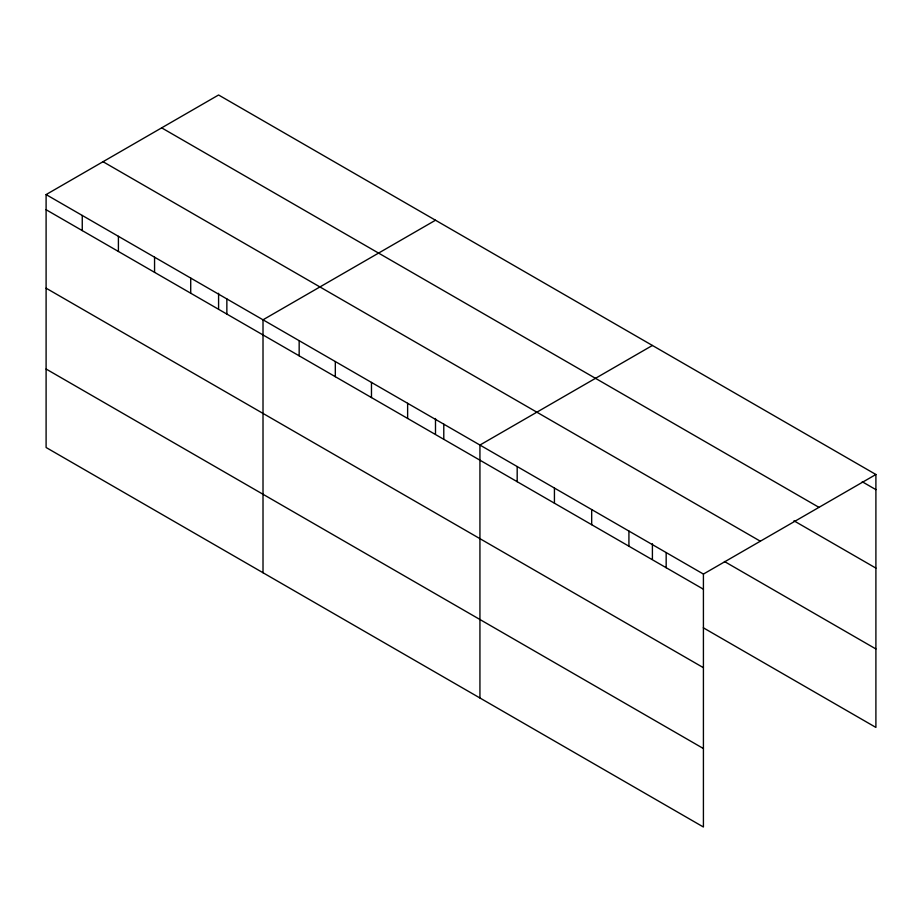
<?xml version="1.0" encoding="UTF-8"?>
<svg xmlns="http://www.w3.org/2000/svg" width="922" height="922" viewBox="0 0 922 922"><rect width="100%" height="100%" fill="white"/><g stroke="black" fill="none" stroke-linecap="round" stroke-linejoin="round"><path stroke-width="1.38" d="M46.1 194.577L703.417 574.072L703.417 827.011L46.1 447.504L46.1 194.577L218.583 94.989L875.9 474.496L875.9 727.423L703.313 627.79M435.495 220.231L263.012 319.807L263.012 572.746M652.407 345.462L479.936 445.049L479.936 697.977M703.417 574.072L875.9 474.496M862.243 481.757L875.9 489.64M161.661 127.858L818.978 507.354M793.957 520.803L875.9 568.113M103.022 161.707L760.339 541.214M724.427 561.498L875.9 648.961M46.1 209.72L703.417 589.216M46.1 288.183L703.417 667.689M46.1 369.031L703.417 748.537M666.168 552.566L666.168 567.71M652.407 543.75L652.407 559.158M628.919 531.06L628.919 546.204M591.682 509.555L591.682 524.699M554.433 488.049L554.433 503.193M517.184 466.544L517.184 481.699M443.782 424.166L443.782 439.321M435.495 418.507L435.495 433.928M407.628 403.294L407.628 418.438M371.474 382.423L371.474 397.566M335.32 361.551L335.32 376.695M299.166 340.679L299.166 355.823M226.858 298.935L226.858 314.079M218.583 293.277L218.583 308.686M190.716 278.064L190.716 293.208M154.562 257.192L154.562 272.336M118.408 236.32L118.408 251.464M82.254 215.448L82.254 230.592"/></g></svg>
